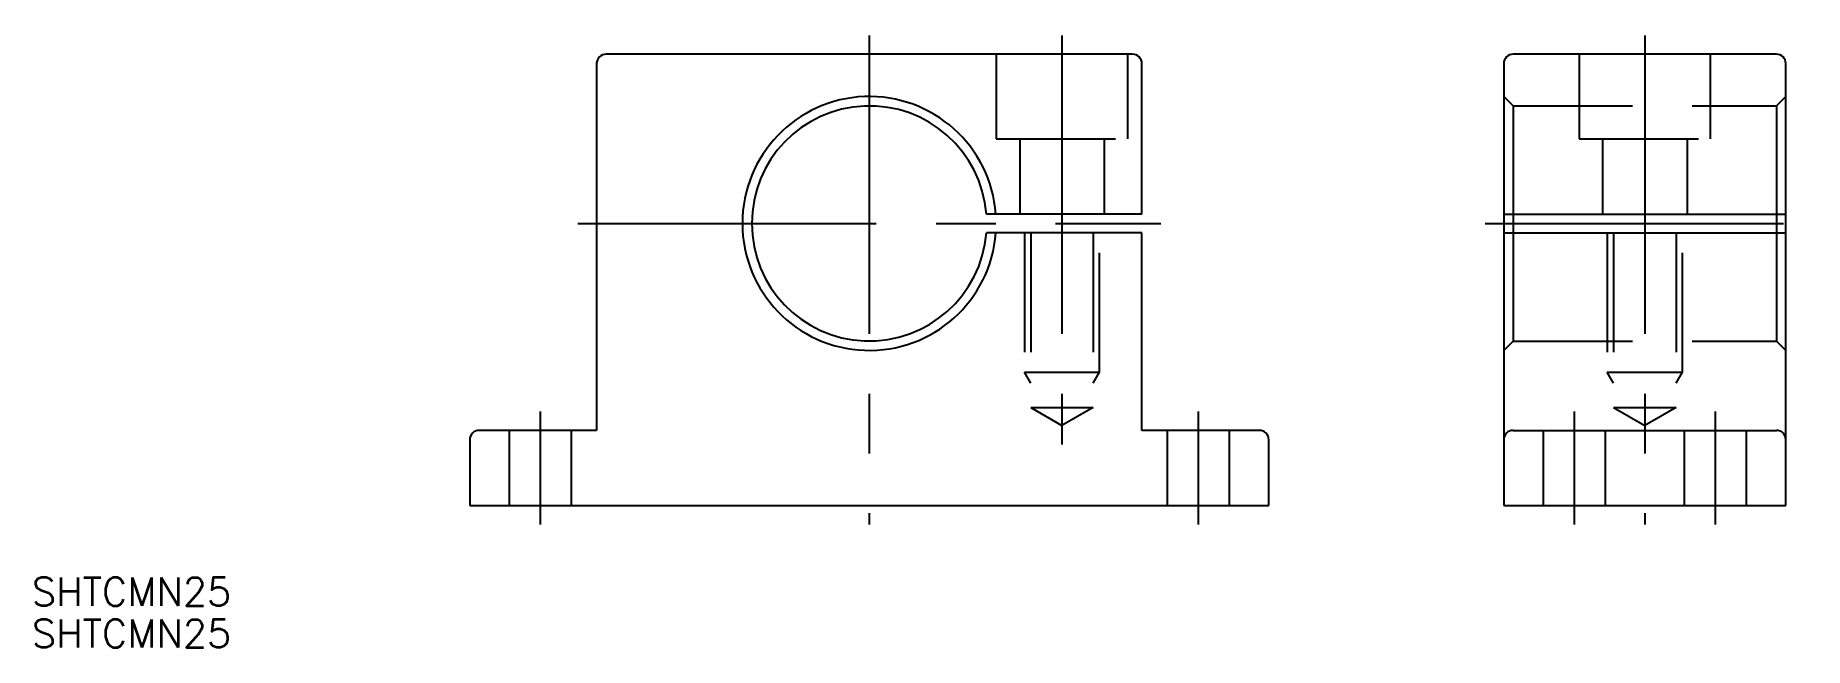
# Model space of a CAD drawing. Extents: x -46 to 142, y -15 to 50.
import ezdxf

# ---------------------------------------------------------------- set-up
doc = ezdxf.new("R2010")
doc.units = 0
doc.linetypes.add('CENTER', pattern=[50.8, 31.75, -6.35, 6.35, -6.35])
doc.linetypes.add('DASHED', pattern=[19.05, 12.7, -6.35])
doc.layers.get('0').update_dxf_attribs({"linetype": 'CONTINUOUS'})
doc.layers.add('CENTER', color=1, linetype='CENTER')
doc.styles.get("Standard").update_dxf_attribs({"font": 'txt.shx', "height": 3, "bigfont": 'bigfont.shx'})

# ---------------------------------------------------------------- blocks, each defined once
blk = doc.blocks.new('*U2')
at = {"color": 7, "linetype": 'CONTINUOUS'}
blk.add_text('SHTCMN25', height=3, dxfattribs=at).set_placement((-46.59, -10.66))
blk = doc.blocks.new('*U3')
at = {"color": 7, "linetype": 'CONTINUOUS'}
blk.add_text('SHTCMN25', height=3, dxfattribs=at).set_placement((-46.59, -15.1))

msp = doc.modelspace()

# ---------------------------------------------------------------- linework, layer by layer
at = {"color": 7, "linetype": 'CONTINUOUS'}
for p, q in [((70.5, 48), (14.5, 48)), ((139, 48), (111, 48)), ((13.5, 47), (13.5, 8)), ((71.5, 31), (71.5, 47)), ((110, 47), (110, 0)), ((140, 0), (140, 47)), ((71.5, 31), (54.96, 31)), ((110, 31), (140, 31)), ((111, 31), (111, 29)), ((139, 31), (139, 29)), ((71.5, 29), (54.96, 29)), ((71.5, 8), (71.5, 29)), ((110, 29), (140, 29)), ((13.5, 8), (1, 8)), ((84, 8), (71.5, 8)), ((111, 8), (139, 8)), ((0, 7), (0, 0)), ((85, 0), (85, 7)), ((0, 0), (85, 0)), ((110, 0), (140, 0))]:
    msp.add_line(p, q, dxfattribs=at)
at = {"color": 3, "linetype": 'DASHED'}
for p, q in [((56, 48), (56, 39)), ((70, 39), (70, 48)), ((118, 48), (118, 39)), ((132, 39), (132, 48)), ((110, 43.5), (111, 42.5)), ((139, 42.5), (140, 43.5)), ((111, 42.5), (139, 42.5)), ((111, 42.5), (111, 31)), ((139, 42.5), (139, 31)), ((56, 39), (70, 39)), ((58.5, 39), (58.5, 31)), ((67.5, 39), (67.5, 31)), ((118, 39), (132, 39)), ((120.5, 39), (120.5, 31)), ((129.5, 39), (129.5, 31)), ((59, 29), (59, 14.17)), ((59.68, 29), (59.68, 10.42)), ((66.32, 29), (66.32, 10.42)), ((67, 14.17), (67, 29)), ((111, 29), (111, 17.5)), ((121, 29), (121, 14.17)), ((121.68, 29), (121.68, 10.42)), ((128.32, 29), (128.32, 10.42)), ((129, 14.17), (129, 29)), ((139, 29), (139, 17.5)), ((110, 16.5), (111, 17.5)), ((111, 17.5), (139, 17.5)), ((139, 17.5), (140, 16.5)), ((59, 14.17), (67, 14.17)), ((59.68, 13), (59, 14.17)), ((66.32, 13), (67, 14.17)), ((121, 14.17), (129, 14.17)), ((121.68, 13), (121, 14.17)), ((128.32, 13), (129, 14.17)), ((59.68, 10.42), (66.32, 10.42)), ((59.68, 10.42), (63, 8.5)), ((66.32, 10.42), (63, 8.5)), ((121.68, 10.42), (128.32, 10.42)), ((121.68, 10.42), (125, 8.5)), ((128.32, 10.42), (125, 8.5)), ((4.2, 8), (4.2, 0)), ((10.8, 8), (10.8, 0)), ((74.2, 8), (74.2, 0)), ((80.8, 8), (80.8, 0)), ((114.2, 8), (114.2, 0)), ((120.8, 8), (120.8, 0)), ((129.2, 8), (129.2, 0)), ((135.8, 8), (135.8, 0))]:
    msp.add_line(p, q, dxfattribs=at)
at = {"color": 7, "linetype": 'CONTINUOUS'}
for centre, radius, start, end in [((14.5, 47), 1, 90, 180), ((70.5, 47), 1, 0, 90), ((111, 47), 1, 90, 180), ((139, 47), 1, 0, 90), ((42.5, 30), 13.5, 4.248, 355.752), ((42.5, 30), 12.5, 4.5886, 355.4114), ((1, 7), 1, 90, 180), ((84, 7), 1, 0, 90), ((111, 7), 1, 90, 180), ((139, 7), 1, 0, 90)]:
    msp.add_arc(centre, radius, start, end, dxfattribs=at)
at = {"layer": 'CENTER', "color": 1, "linetype": 'CENTER'}
for p, q in [((42.5, 50), (42.5, -2)), ((63, 50), (63, 6.5)), ((125, 50), (125, -2)), ((11.5, 30), (73.5, 30)), ((108, 30), (142, 30)), ((7.5, 10), (7.5, -2)), ((77.5, 10), (77.5, -2)), ((117.5, 10), (117.5, -2)), ((132.5, 10), (132.5, -2))]:
    msp.add_line(p, q, dxfattribs=at)

# ---------------------------------------------------------------- block references
at = {"color": 7, "linetype": 'CONTINUOUS'}
for name in ['*U2', '*U3']:
    msp.add_blockref(name, (0, 0), dxfattribs=at)

doc.saveas('drawing.dxf')
